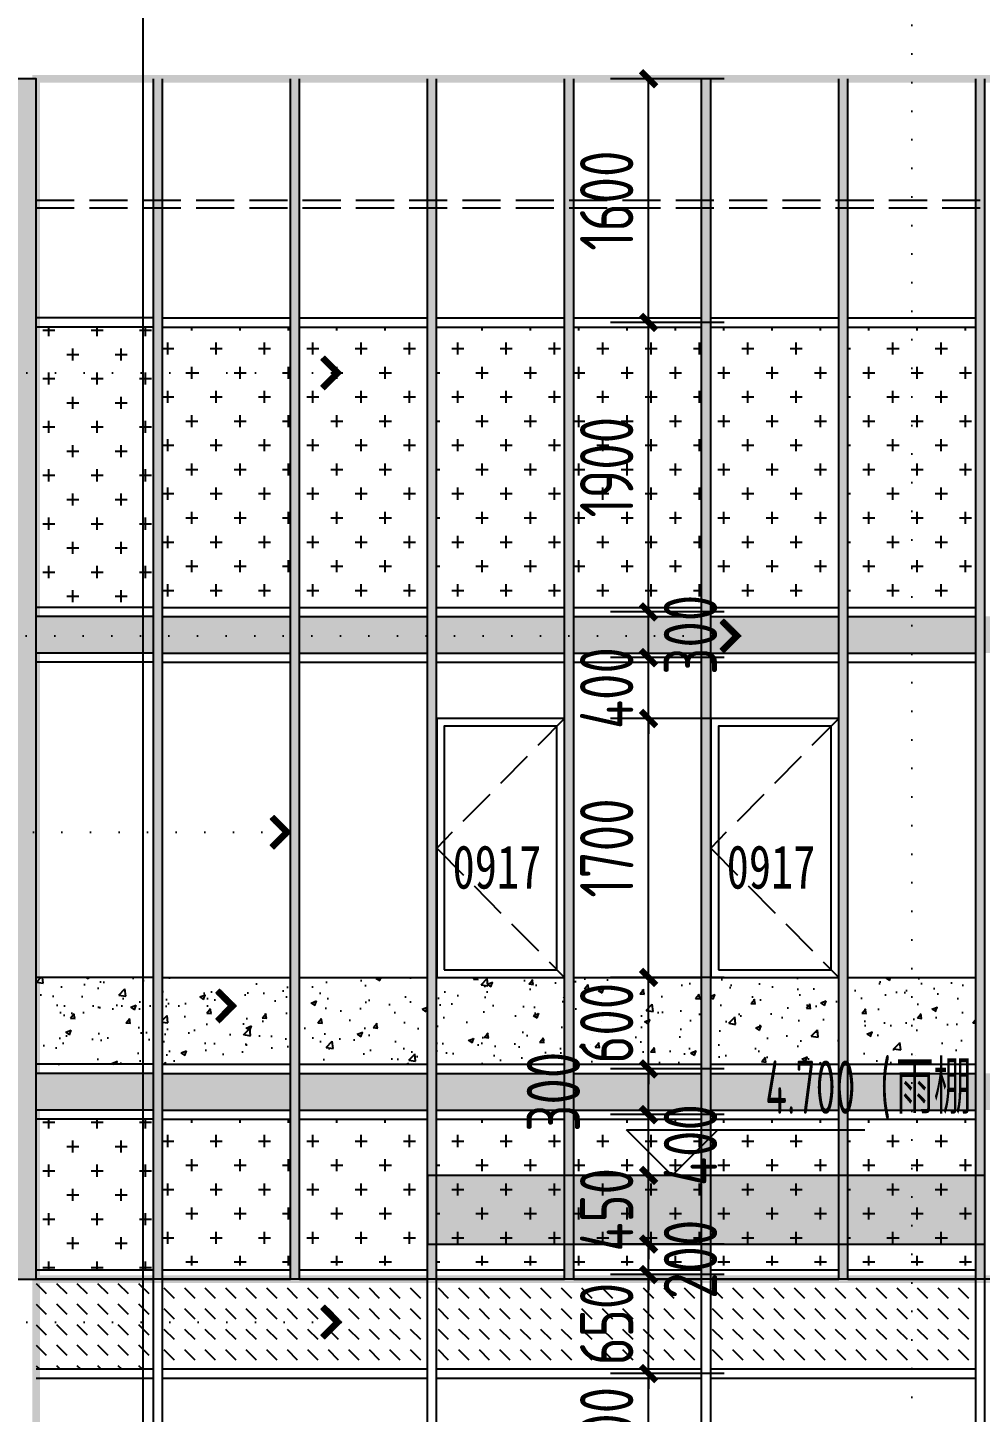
# Model space of a CAD drawing. Extents: x -280168 to 205214, y -148835 to -64913.
# Drawn here: x 313 to 6568, y -108636 to -99547 of the extents above; entities that cross this region are included whole.
import ezdxf

# ---------------------------------------------------------------- set-up
doc = ezdxf.new("R2010")
doc.units = 0
doc.header["$LTSCALE"] = 1000
doc.header["$MEASUREMENT"] = 0
doc.linetypes.add('DASH', pattern=[0.35, 0.25, -0.1])
doc.linetypes.add('DOT2', pattern=[0.125, 0, -0.125])
for name, color, linetype in [('01-标注_尺寸', 124, 'Continuous'), ('01-标注_标高', 200, 'Continuous'), ('01-标注_符号', 200, 'Continuous'), ('02-TEXT_标注', 130, 'Continuous'), ('05-填充_156', 156, 'Continuous'), ('05-填充_18', 18, 'Continuous'), ('05-填充_天正', 14, 'Continuous'), ('A-C_玻璃幕墙', 140, 'Continuous'), ('A-C_窗', 140, 'Continuous'), ('A-E_栏杆', 232, 'Continuous'), ('D-铝板', 181, 'Continuous'), ('E-立面轮廓', 241, 'Continuous')]:
    doc.layers.add(name, color=color, linetype=linetype)
doc.layers.add('04-不打印_辅助线', color=165, linetype='Continuous', plot=False)
doc.styles.add('_TCH_DIM', font='ros1.shx', dxfattribs={"width": 0.75, "bigfont": 'jd.shx'})
doc.styles.add('_TCH_DIM_T3', font='ros1.shx', dxfattribs={"width": 0.85, "bigfont": 'jd.shx'})
doc.styles.add('logo-3', font='STXIHEI_0.TTF', dxfattribs={"width": 0.75})
doc.styles.get("Standard").update_dxf_attribs({"font": 'STXIHEI_0.TTF', "width": 0.75})
doc.dimstyles.new('_TCH_ARCH&&100', dxfattribs={"dimtxt": 350, "dimasz": 100, "dimexe": 250, "dimexo": 300, "dimgap": 100, "dimtad": 1, "dimdec": 0, "dimzin": 0, "dimdsep": 46, "dimtxsty": '_TCH_DIM_T3', "dimblk": 'ARCHTICK', "dimcen": 0.09, "dimclrt": 7, "dimazin": 2, "dimtfac": 1, "dimtdec": 0, "dimtix": 1, "dimtmove": 2, "dimatfit": 3, "dimfxl": 0, "dimtolj": 1, "dimtzin": 0, "dimarcsym": 0})
doc.dimstyles.new('副本 ISO-1', dxfattribs={"dimtxt": 2.5, "dimasz": 1.5, "dimexe": 1.25, "dimexo": 0.625, "dimtad": 1, "dimdec": 0, "dimtxsty": 'logo-3', "dimblk": 'ARCHTICK', "dimcen": 2.5, "dimdle": 1, "dimadec": 0, "dimazin": 0, "dimtfac": 1, "dimtdec": 0, "dimtix": 1, "dimtmove": 0, "dimatfit": 3, "dimldrblk": 'AR', "dimfxl": 0, "dimarcsym": 0})

# ---------------------------------------------------------------- blocks, each defined once
blk = doc.blocks.new('*U270')
at = {"layer": 'A-C_玻璃幕墙'}
for p, q in [((-30, -2025), (-30, 1995)), ((30, -2025), (30, 1995))]:
    blk.add_line(p, q, dxfattribs=at)
blk = doc.blocks.new('*U271')
at = {"layer": 'A-C_玻璃幕墙', "color": 0, "linetype": 'ByBlock', "lineweight": -2, "transparency": 16777216}
for p in [(-21600, 0), (-19800, 0), (-18000, 0), (-16200, 0)]:
    blk.add_blockref('*U270', p, dxfattribs=at)
blk = doc.blocks.new('*U276')
at = {"layer": 'A-C_玻璃幕墙'}
for p, q in [((-870, 30), (870, 30)), ((-870, -30), (870, -30))]:
    blk.add_line(p, q, dxfattribs=at)
blk = doc.blocks.new('*U277')
at = {"layer": 'A-C_玻璃幕墙', "color": 0, "linetype": 'ByBlock', "lineweight": -2, "transparency": 16777216}
for p in [(-19800, 0), (-18000, 0), (-16200, 0)]:
    blk.add_blockref('*U276', p, dxfattribs=at)
blk = doc.blocks.new('*U284')
at = {"layer": '05-填充_18', "const_width": 240}
blk.add_lwpolyline([(-420, 0), (420, 0)], dxfattribs=at)
blk = doc.blocks.new('*U285')
at = {"layer": '05-填充_18', "color": 0, "linetype": 'ByBlock', "lineweight": -2, "transparency": 16777216}
for p in [(0, 0), (900, 0), (1800, 0), (2700, 0), (3600, 0), (4500, 0), (5400, 0)]:
    blk.add_blockref('*U284', p, dxfattribs=at)
blk = doc.blocks.new('*U296')
at = {"layer": '05-填充_18', "const_width": 240}
blk.add_lwpolyline([(-420, 0), (420, 0)], dxfattribs=at)
blk = doc.blocks.new('*U297')
at = {"layer": '05-填充_18', "color": 0, "linetype": 'ByBlock', "lineweight": -2, "transparency": 16777216}
for p in [(0, 0), (900, 0), (1800, 0), (2700, 0), (3600, 0), (4500, 0), (5400, 0)]:
    blk.add_blockref('*U296', p, dxfattribs=at)
blk = doc.blocks.new('*U280')
at = {"layer": 'A-C_玻璃幕墙'}
for p, q in [((-420, 30), (420, 30)), ((-420, -30), (420, -30))]:
    blk.add_line(p, q, dxfattribs=at)
blk = doc.blocks.new('*U281')
at = {"layer": 'A-C_玻璃幕墙', "color": 0, "linetype": 'ByBlock', "lineweight": -2, "transparency": 16777216}
for p in [(0, 0), (900, 0), (1800, 0), (2700, 0), (3600, 0), (4500, 0)]:
    blk.add_blockref('*U280', p, dxfattribs=at)
blk = doc.blocks.new('*U286')
at = {"layer": 'A-C_玻璃幕墙'}
for p, q in [((-420, 30), (420, 30)), ((-420, -30), (420, -30))]:
    blk.add_line(p, q, dxfattribs=at)
blk = doc.blocks.new('*U287')
at = {"layer": 'A-C_玻璃幕墙', "color": 0, "linetype": 'ByBlock', "lineweight": -2, "transparency": 16777216}
for p in [(0, 0), (900, 0), (1800, 0), (2700, 0), (3600, 0), (4500, 0)]:
    blk.add_blockref('*U286', p, dxfattribs=at)
blk = doc.blocks.new('*U288')
at = {"layer": 'A-C_玻璃幕墙'}
blk.add_line((-420, 0), (420, 0), dxfattribs=at)
blk = doc.blocks.new('*U289')
at = {"layer": 'A-C_玻璃幕墙', "color": 0, "linetype": 'ByBlock', "lineweight": -2, "transparency": 16777216}
for p in [(0, 0), (900, 0), (1800, 0), (2700, 0), (3600, 0), (4500, 0)]:
    blk.add_blockref('*U288', p, dxfattribs=at)
blk = doc.blocks.new('*U290')
at = {"layer": 'A-C_玻璃幕墙'}
for p, q in [((-420, 30), (420, 30)), ((-420, -30), (420, -30))]:
    blk.add_line(p, q, dxfattribs=at)
blk = doc.blocks.new('*U291')
at = {"layer": 'A-C_玻璃幕墙', "color": 0, "linetype": 'ByBlock', "lineweight": -2, "transparency": 16777216}
for p in [(0, 0), (900, 0), (1800, 0), (2700, 0), (3600, 0), (4500, 0)]:
    blk.add_blockref('*U290', p, dxfattribs=at)
blk = doc.blocks.new('*U292')
at = {"layer": 'A-C_玻璃幕墙'}
for p, q in [((-420, 30), (420, 30)), ((-420, -30), (420, -30))]:
    blk.add_line(p, q, dxfattribs=at)
blk = doc.blocks.new('*U293')
at = {"layer": 'A-C_玻璃幕墙', "color": 0, "linetype": 'ByBlock', "lineweight": -2, "transparency": 16777216}
for p in [(0, 0), (900, 0), (1800, 0), (2700, 0), (3600, 0), (4500, 0)]:
    blk.add_blockref('*U292', p, dxfattribs=at)
blk = doc.blocks.new('*U294')
at = {"layer": 'A-C_玻璃幕墙'}
for p, q in [((-420, 30), (420, 30)), ((-420, -30), (420, -30))]:
    blk.add_line(p, q, dxfattribs=at)
blk = doc.blocks.new('*U295')
at = {"layer": 'A-C_玻璃幕墙', "color": 0, "linetype": 'ByBlock', "lineweight": -2, "transparency": 16777216}
for p in [(0, 0), (900, 0), (1800, 0), (2700, 0), (3600, 0), (4500, 0)]:
    blk.add_blockref('*U294', p, dxfattribs=at)
blk = doc.blocks.new('*U298')
at = {"layer": '05-填充_156'}
h = blk.add_hatch(dxfattribs=at)
h.set_pattern_fill('CROSS', color=136, scale=100)
h.set_pattern_definition([(0, (-156128.72, 157462.89), (158.75, 158.75), [79.375, -238.125]), (90, (-156089.03, 157423.2), (-158.75, 158.75), [79.375, -238.125])])
h.paths.add_polyline_path([(-420, 480), (420, 480), (420, -480), (-420, -480)])
blk = doc.blocks.new('*U299')
at = {"color": 0, "linetype": 'ByBlock', "lineweight": -2, "transparency": 16777216}
for p in [(0, 0), (900, 0), (1800, 0), (2700, 0), (3600, 0), (4500, 0)]:
    blk.add_blockref('*U298', p, dxfattribs=at)
blk = doc.blocks.new('*U278')
at = {"layer": '05-填充_18', "const_width": 60}
blk.add_lwpolyline([(0, -2025), (0, 5855)], dxfattribs=at)
at = {"layer": 'D-铝板'}
for p, q in [((-30, -2025), (-30, 5855)), ((30, -2025), (30, 5855))]:
    blk.add_line(p, q, dxfattribs=at)
blk = doc.blocks.new('*U279')
at = {"layer": 'D-铝板', "color": 0, "linetype": 'ByBlock', "lineweight": -2, "transparency": 16777216}
for p in [(0, 0), (900, 0), (1800, 0), (2700, 0), (3600, 0), (4500, 0), (5400, 0)]:
    blk.add_blockref('*U278', p, dxfattribs=at)
blk = doc.blocks.new('*U282')
at = {"layer": '05-填充_天正'}
h = blk.add_hatch(dxfattribs=at)
h.set_pattern_fill('AR-CONC', color=256, scale=200)
h.set_pattern_definition([(50, (-156128.72, 161537.9), (364.36934, -31.87817), [38.1, -419.1]), (355, (-156128.72, 161537.9), (-70.48565, 382.1133), [30.48, -335.28]), (100.451, (-156098.36, 161535.23), (293.885, 350.2334), [32.38, -356.18]), (46.1842, (-156128.7, 161639.5), (542.1581, -84.0847), [57.15, -628.65]), (96.6356, (-156083.54, 161632.5), (474.8085, 494.8511), [48.57, -534.27]), (351.184, (-156128.7, 161639.5), (474.8092, 494.8502), [45.72, -502.92]), (21, (-156077.92, 161614.1), (303.22976, -204.53104), [38.1, -419.1]), (326, (-156077.92, 161614.1), (123.60406, 368.37593), [30.48, -335.28]), (71.4514, (-156052.65, 161597.04), (426.833, 163.8457), [32.38, -356.18]), (37.5, (-156128.72, 161537.89), (6.17721, 169.11008), [0, -331.216, 0, -340.36, 0, -336.55]), (7.5, (-156128.72, 161537.89), (133.63933, 200.36115), [0, -194.056, 0, -323.596, 0, -128.27]), (327.5, (-156242, 161537.89), (271.18119, -11.45749), [0, -127, 0, -396.24, 0, -525.78]), (317.5, (-156292.8, 161537.89), (296.25836, 50.85298), [0, -165.1, 0, -263.144, 0, -373.38])])
h.paths.add_polyline_path([(-420, 285), (420, 285), (420, -285), (-420, -285)])
blk = doc.blocks.new('*U283')
at = {"color": 0, "linetype": 'ByBlock', "lineweight": -2, "transparency": 16777216}
for p in [(0, 0), (900, 0), (1800, 0), (2700, 0), (3600, 0), (4500, 0)]:
    blk.add_blockref('*U282', p, dxfattribs=at)
blk = doc.blocks.new('*U300')
at = {"layer": 'A-C_玻璃幕墙'}
for p, q in [((-420, 30), (420, 30)), ((-420, -30), (420, -30))]:
    blk.add_line(p, q, dxfattribs=at)
blk = doc.blocks.new('*U301')
at = {"layer": 'A-C_玻璃幕墙', "color": 0, "linetype": 'ByBlock', "lineweight": -2, "transparency": 16777216}
for p in [(0, 0), (900, 0), (1800, 0), (2700, 0), (3600, 0), (4500, 0)]:
    blk.add_blockref('*U300', p, dxfattribs=at)
blk = doc.blocks.new('*U302')
at = {"layer": '05-填充_156'}
h = blk.add_hatch(dxfattribs=at)
h.set_pattern_fill('CROSS', color=136, scale=100)
h.set_pattern_definition([(0, (-156128.72, 157902.89), (158.75, 158.75), [79.375, -238.125]), (90, (-156089.03, 157863.2), (-158.75, 158.75), [79.375, -238.125])])
h.paths.add_polyline_path([(-420, 920), (420, 920), (420, -920), (-420, -920)])
blk = doc.blocks.new('*U303')
at = {"color": 0, "linetype": 'ByBlock', "lineweight": -2, "transparency": 16777216}
for p in [(0, 0), (900, 0), (1800, 0), (2700, 0), (3600, 0), (4500, 0)]:
    blk.add_blockref('*U302', p, dxfattribs=at)
blk = doc.blocks.new('A$C63224D34')
for points in [[(-9.9, -2075), (830.1, -2075), (830.1, -375), (-9.9, -375)], [(40.1, -2025), (780.1, -2025), (780.1, -425), (40.1, -425)]]:
    blk.add_lwpolyline(points, close=True)
at = {"linetype": 'DASH'}
blk.add_lwpolyline([(830.1, -375), (-9.9, -1225), (830.1, -2075)], dxfattribs=at)
at = {"layer": '04-不打印_辅助线', "width": 0.75}
blk.add_text('0917', height=285.43, dxfattribs=at).set_placement((94.5, -1491.5))
blk = doc.blocks.new('greatresa')
at = {"layer": '05-填充_18', "const_width": 300}
blk.add_lwpolyline([(-150, -7880), (-150, 0)], dxfattribs=at)
at = {"layer": 'D-铝板'}
blk.add_lwpolyline([(-300, -7880), (0, -7880), (0, 0), (-300, 0)], close=True, dxfattribs=at)
blk = doc.blocks.new('A$C58EF75E21')
at = {"layer": '05-填充_18'}
h = blk.add_hatch(color=256, dxfattribs=at)
h.dxf.hatch_style = 1
h.paths.add_polyline_path([(0, -100), (3660, -100), (3660, 350), (0, 350)])
blk.add_lwpolyline([(0, -100), (3660, -100), (3660, 350), (0, 350)], close=True)
blk = doc.blocks.new('_ArchTick')
at = {"color": 0, "linetype": 'ByBlock', "const_width": 0.4}
blk.add_lwpolyline([(-0.5, -0.5), (0.5, 0.5)], dxfattribs=at)
blk = doc.blocks.new('*X10')
at = {"color": 0}
for p, q in [((-1012.3116, 1692.7221), (-1012.3116, 1692.7226)), ((-1012.3115, 1692.7227), (-1012.2838, 1692.7227)), ((-1012.3111, 1692.7217), (-1012.2828, 1692.7217)), ((-1012.3106, 1692.7211), (-1012.3106, 1692.7236)), ((-1012.3105, 1692.7237), (-1012.2848, 1692.7237)), ((-1012.3101, 1692.7207), (-1012.2818, 1692.7207)), ((-1012.3096, 1692.7201), (-1012.3096, 1692.7246)), ((-1012.3095, 1692.7247), (-1012.2858, 1692.7247)), ((-1012.3091, 1692.7197), (-1012.2808, 1692.7197)), ((-1012.3086, 1692.7191), (-1012.3086, 1692.7256)), ((-1012.3085, 1692.7257), (-1012.2868, 1692.7257)), ((-1012.3081, 1692.7187), (-1012.2798, 1692.7187)), ((-1012.3076, 1692.7181), (-1012.3076, 1692.7266)), ((-1012.3075, 1692.7267), (-1012.2878, 1692.7267)), ((-1012.3071, 1692.7177), (-1012.2788, 1692.7177)), ((-1012.3066, 1692.7171), (-1012.3066, 1692.7276)), ((-1012.3065, 1692.7277), (-1012.2888, 1692.7277)), ((-1012.3061, 1692.7167), (-1012.2778, 1692.7167)), ((-1012.3056, 1692.7161), (-1012.3056, 1692.7286)), ((-1012.3055, 1692.7287), (-1012.2898, 1692.7287)), ((-1012.3051, 1692.7157), (-1012.2768, 1692.7157)), ((-1012.3046, 1692.7151), (-1012.3046, 1692.7296)), ((-1012.3045, 1692.7297), (-1012.2908, 1692.7297)), ((-1012.3041, 1692.7147), (-1012.2758, 1692.7147)), ((-1012.3036, 1692.7141), (-1012.3036, 1692.7306)), ((-1012.3035, 1692.7307), (-1012.2918, 1692.7307)), ((-1012.3031, 1692.7137), (-1012.2748, 1692.7137)), ((-1012.3026, 1692.7131), (-1012.3026, 1692.7316)), ((-1012.3025, 1692.7317), (-1012.2928, 1692.7317)), ((-1012.3021, 1692.7127), (-1012.2738, 1692.7127)), ((-1012.3016, 1692.7121), (-1012.3016, 1692.7326)), ((-1012.3015, 1692.7327), (-1012.2938, 1692.7327)), ((-1012.3011, 1692.7117), (-1012.2728, 1692.7117)), ((-1012.3006, 1692.7111), (-1012.3006, 1692.7336)), ((-1012.3005, 1692.7337), (-1012.2948, 1692.7337)), ((-1012.3001, 1692.7107), (-1012.2718, 1692.7107)), ((-1012.2996, 1692.7101), (-1012.2996, 1692.7346)), ((-1012.2995, 1692.7347), (-1012.2958, 1692.7347)), ((-1012.2991, 1692.7097), (-1012.2708, 1692.7097)), ((-1012.2986, 1692.7091), (-1012.2986, 1692.7356)), ((-1012.2985, 1692.7357), (-1012.2968, 1692.7357)), ((-1012.2981, 1692.7087), (-1012.2698, 1692.7087)), ((-1012.2976, 1692.7081), (-1012.2976, 1692.7364)), ((-1012.2971, 1692.7077), (-1012.2688, 1692.7077)), ((-1012.2966, 1692.7071), (-1012.2966, 1692.7354)), ((-1012.2961, 1692.7067), (-1012.2678, 1692.7067)), ((-1012.2956, 1692.7061), (-1012.2956, 1692.7344)), ((-1012.2951, 1692.7057), (-1012.2668, 1692.7057)), ((-1012.2946, 1692.7051), (-1012.2946, 1692.7334)), ((-1012.2941, 1692.7047), (-1012.2658, 1692.7047)), ((-1012.2936, 1692.7041), (-1012.2936, 1692.7324)), ((-1012.2931, 1692.7037), (-1012.2648, 1692.7037)), ((-1012.2926, 1692.7031), (-1012.2926, 1692.7314)), ((-1012.2921, 1692.7027), (-1012.2638, 1692.7027)), ((-1012.2916, 1692.7021), (-1012.2916, 1692.7304)), ((-1012.2911, 1692.7017), (-1012.2628, 1692.7017)), ((-1012.2906, 1692.7011), (-1012.2906, 1692.7294)), ((-1012.2901, 1692.7007), (-1012.2618, 1692.7007)), ((-1012.2896, 1692.7001), (-1012.2896, 1692.7284)), ((-1012.2891, 1692.6997), (-1012.2608, 1692.6997)), ((-1012.2886, 1692.6991), (-1012.2886, 1692.7274)), ((-1012.2881, 1692.6987), (-1012.2598, 1692.6987)), ((-1012.2876, 1692.6981), (-1012.2876, 1692.7264)), ((-1012.2871, 1692.6977), (-1012.2588, 1692.6977)), ((-1012.2866, 1692.6971), (-1012.2866, 1692.7254)), ((-1012.2861, 1692.6967), (-1012.2578, 1692.6967)), ((-1012.2856, 1692.6961), (-1012.2856, 1692.7244)), ((-1012.2851, 1692.6957), (-1012.2568, 1692.6957)), ((-1012.2846, 1692.6951), (-1012.2846, 1692.7234)), ((-1012.2841, 1692.6947), (-1012.2558, 1692.6947)), ((-1012.2836, 1692.6941), (-1012.2836, 1692.7224)), ((-1012.2831, 1692.6937), (-1012.2548, 1692.6937)), ((-1012.2826, 1692.6931), (-1012.2826, 1692.7214)), ((-1012.2821, 1692.6927), (-1012.2538, 1692.6927)), ((-1012.2816, 1692.6921), (-1012.2816, 1692.7204)), ((-1012.2811, 1692.6917), (-1012.2528, 1692.6917)), ((-1012.2806, 1692.6911), (-1012.2806, 1692.7194)), ((-1012.2801, 1692.6907), (-1012.2518, 1692.6907)), ((-1012.2796, 1692.6901), (-1012.2796, 1692.7184)), ((-1012.2791, 1692.6897), (-1012.2508, 1692.6897)), ((-1012.2786, 1692.6891), (-1012.2786, 1692.7174)), ((-1012.2781, 1692.6887), (-1012.2498, 1692.6887)), ((-1012.2776, 1692.6881), (-1012.2776, 1692.7164)), ((-1012.2771, 1692.6877), (-1012.2488, 1692.6877)), ((-1012.2766, 1692.6871), (-1012.2766, 1692.7154)), ((-1012.2756, 1692.6861), (-1012.2756, 1692.7144)), ((-1012.2746, 1692.6851), (-1012.2746, 1692.7134)), ((-1012.2736, 1692.6841), (-1012.2736, 1692.7124)), ((-1012.2726, 1692.6831), (-1012.2726, 1692.7114)), ((-1012.2716, 1692.6821), (-1012.2716, 1692.7104)), ((-1012.2706, 1692.6811), (-1012.2706, 1692.7094)), ((-1012.2696, 1692.6801), (-1012.2696, 1692.7084)), ((-1012.2686, 1692.6791), (-1012.2686, 1692.7074)), ((-1012.2676, 1692.6781), (-1012.2676, 1692.7064)), ((-1012.2666, 1692.6771), (-1012.2666, 1692.7054)), ((-1012.2656, 1692.6761), (-1012.2656, 1692.7044)), ((-1012.2646, 1692.6751), (-1012.2646, 1692.7034)), ((-1012.2636, 1692.6741), (-1012.2636, 1692.7024)), ((-1012.2626, 1692.6731), (-1012.2626, 1692.7014)), ((-1012.2616, 1692.6721), (-1012.2616, 1692.7004)), ((-1012.2606, 1692.6711), (-1012.2606, 1692.6994)), ((-1012.2596, 1692.6701), (-1012.2596, 1692.6984)), ((-1012.2586, 1692.6424), (-1012.2586, 1692.6974)), ((-1012.2576, 1692.6434), (-1012.2576, 1692.6964)), ((-1012.2566, 1692.6444), (-1012.2566, 1692.6954)), ((-1012.2556, 1692.6454), (-1012.2556, 1692.6944)), ((-1012.2546, 1692.6464), (-1012.2546, 1692.6934)), ((-1012.2536, 1692.6474), (-1012.2536, 1692.6924)), ((-1012.2526, 1692.6484), (-1012.2526, 1692.6914)), ((-1012.2516, 1692.6494), (-1012.2516, 1692.6904)), ((-1012.2506, 1692.6504), (-1012.2506, 1692.6894)), ((-1012.2496, 1692.6514), (-1012.2496, 1692.6884)), ((-1012.2486, 1692.6524), (-1012.2486, 1692.6874)), ((-1012.2976, 1692.6317), (-1012.2693, 1692.6317)), ((-1012.2976, 1692.6034), (-1012.2976, 1692.6317)), ((-1012.2966, 1692.6327), (-1012.2683, 1692.6327)), ((-1012.2966, 1692.6044), (-1012.2966, 1692.6327)), ((-1012.2956, 1692.6337), (-1012.2673, 1692.6337)), ((-1012.2956, 1692.6054), (-1012.2956, 1692.6337)), ((-1012.2946, 1692.6347), (-1012.2663, 1692.6347)), ((-1012.2946, 1692.6064), (-1012.2946, 1692.6347)), ((-1012.2936, 1692.6357), (-1012.2653, 1692.6357)), ((-1012.2936, 1692.6074), (-1012.2936, 1692.6357)), ((-1012.2926, 1692.6367), (-1012.2643, 1692.6367)), ((-1012.2926, 1692.6084), (-1012.2926, 1692.6367)), ((-1012.2916, 1692.6377), (-1012.2633, 1692.6377)), ((-1012.2916, 1692.6094), (-1012.2916, 1692.6377)), ((-1012.2906, 1692.6387), (-1012.2623, 1692.6387)), ((-1012.2906, 1692.6104), (-1012.2906, 1692.6387)), ((-1012.2896, 1692.6397), (-1012.2613, 1692.6397)), ((-1012.2896, 1692.6114), (-1012.2896, 1692.6397)), ((-1012.2886, 1692.6407), (-1012.2603, 1692.6407)), ((-1012.2886, 1692.6124), (-1012.2886, 1692.6407)), ((-1012.2876, 1692.6417), (-1012.2593, 1692.6417)), ((-1012.2876, 1692.6134), (-1012.2876, 1692.6417)), ((-1012.2866, 1692.6427), (-1012.2583, 1692.6427)), ((-1012.2866, 1692.6144), (-1012.2866, 1692.6427)), ((-1012.2856, 1692.6437), (-1012.2573, 1692.6437)), ((-1012.2856, 1692.6154), (-1012.2856, 1692.6437)), ((-1012.2846, 1692.6447), (-1012.2563, 1692.6447)), ((-1012.2846, 1692.6164), (-1012.2846, 1692.6447)), ((-1012.2836, 1692.6457), (-1012.2553, 1692.6457)), ((-1012.2836, 1692.6174), (-1012.2836, 1692.6457)), ((-1012.2826, 1692.6467), (-1012.2543, 1692.6467)), ((-1012.2826, 1692.6184), (-1012.2826, 1692.6467)), ((-1012.2816, 1692.6477), (-1012.2533, 1692.6477)), ((-1012.2816, 1692.6194), (-1012.2816, 1692.6477)), ((-1012.2806, 1692.6487), (-1012.2523, 1692.6487)), ((-1012.2806, 1692.6204), (-1012.2806, 1692.6487)), ((-1012.2796, 1692.6497), (-1012.2513, 1692.6497)), ((-1012.2796, 1692.6214), (-1012.2796, 1692.6497)), ((-1012.2786, 1692.6507), (-1012.2503, 1692.6507)), ((-1012.2786, 1692.6224), (-1012.2786, 1692.6507)), ((-1012.2776, 1692.6517), (-1012.2493, 1692.6517)), ((-1012.2776, 1692.6234), (-1012.2776, 1692.6517)), ((-1012.2766, 1692.6527), (-1012.2483, 1692.6527)), ((-1012.2766, 1692.6244), (-1012.2766, 1692.6527)), ((-1012.2761, 1692.6867), (-1012.2478, 1692.6867)), ((-1012.2756, 1692.6537), (-1012.2473, 1692.6537)), ((-1012.2756, 1692.6254), (-1012.2756, 1692.6537)), ((-1012.2751, 1692.6857), (-1012.2468, 1692.6857)), ((-1012.2746, 1692.6547), (-1012.2463, 1692.6547)), ((-1012.2746, 1692.6264), (-1012.2746, 1692.6547)), ((-1012.2741, 1692.6847), (-1012.2458, 1692.6847)), ((-1012.2736, 1692.6557), (-1012.2453, 1692.6557)), ((-1012.2736, 1692.6274), (-1012.2736, 1692.6557)), ((-1012.2731, 1692.6837), (-1012.2448, 1692.6837)), ((-1012.2726, 1692.6567), (-1012.2443, 1692.6567)), ((-1012.2726, 1692.6284), (-1012.2726, 1692.6567)), ((-1012.2721, 1692.6827), (-1012.2438, 1692.6827)), ((-1012.2716, 1692.6577), (-1012.2433, 1692.6577)), ((-1012.2716, 1692.6294), (-1012.2716, 1692.6577)), ((-1012.2711, 1692.6817), (-1012.2428, 1692.6817)), ((-1012.2706, 1692.6587), (-1012.2423, 1692.6587)), ((-1012.2706, 1692.6304), (-1012.2706, 1692.6587)), ((-1012.2701, 1692.6807), (-1012.2418, 1692.6807)), ((-1012.2696, 1692.6597), (-1012.2413, 1692.6597)), ((-1012.2696, 1692.6314), (-1012.2696, 1692.6597)), ((-1012.2691, 1692.6797), (-1012.2408, 1692.6797)), ((-1012.2686, 1692.6607), (-1012.2403, 1692.6607)), ((-1012.2686, 1692.6324), (-1012.2686, 1692.6607)), ((-1012.2681, 1692.6787), (-1012.2398, 1692.6787)), ((-1012.2676, 1692.6617), (-1012.2393, 1692.6617)), ((-1012.2676, 1692.6334), (-1012.2676, 1692.6617)), ((-1012.2671, 1692.6777), (-1012.2388, 1692.6777)), ((-1012.2666, 1692.6627), (-1012.2383, 1692.6627)), ((-1012.2666, 1692.6344), (-1012.2666, 1692.6627)), ((-1012.2661, 1692.6767), (-1012.2378, 1692.6767)), ((-1012.2656, 1692.6637), (-1012.2373, 1692.6637)), ((-1012.2656, 1692.6354), (-1012.2656, 1692.6637)), ((-1012.2651, 1692.6757), (-1012.2368, 1692.6757)), ((-1012.2646, 1692.6647), (-1012.2363, 1692.6647)), ((-1012.2646, 1692.6364), (-1012.2646, 1692.6647)), ((-1012.2641, 1692.6747), (-1012.2358, 1692.6747)), ((-1012.2636, 1692.6657), (-1012.2353, 1692.6657)), ((-1012.2636, 1692.6374), (-1012.2636, 1692.6657)), ((-1012.2631, 1692.6737), (-1012.2348, 1692.6737)), ((-1012.2626, 1692.6667), (-1012.2343, 1692.6667)), ((-1012.2626, 1692.6384), (-1012.2626, 1692.6667)), ((-1012.2621, 1692.6727), (-1012.2338, 1692.6727)), ((-1012.2616, 1692.6677), (-1012.2333, 1692.6677)), ((-1012.2616, 1692.6394), (-1012.2616, 1692.6677)), ((-1012.2611, 1692.6717), (-1012.2328, 1692.6717)), ((-1012.2606, 1692.6687), (-1012.2323, 1692.6687)), ((-1012.2606, 1692.6404), (-1012.2606, 1692.6687)), ((-1012.2601, 1692.6707), (-1012.2318, 1692.6707)), ((-1012.2596, 1692.6697), (-1012.2313, 1692.6697)), ((-1012.2596, 1692.6414), (-1012.2596, 1692.6697)), ((-1012.2476, 1692.6534), (-1012.2476, 1692.6864)), ((-1012.2466, 1692.6544), (-1012.2466, 1692.6854)), ((-1012.2456, 1692.6554), (-1012.2456, 1692.6844)), ((-1012.2446, 1692.6564), (-1012.2446, 1692.6834)), ((-1012.2436, 1692.6574), (-1012.2436, 1692.6824)), ((-1012.2426, 1692.6584), (-1012.2426, 1692.6814)), ((-1012.2416, 1692.6594), (-1012.2416, 1692.6804)), ((-1012.2406, 1692.6604), (-1012.2406, 1692.6794)), ((-1012.2396, 1692.6614), (-1012.2396, 1692.6784)), ((-1012.2386, 1692.6624), (-1012.2386, 1692.6774)), ((-1012.2376, 1692.6634), (-1012.2376, 1692.6764)), ((-1012.2366, 1692.6644), (-1012.2366, 1692.6754)), ((-1012.2356, 1692.6654), (-1012.2356, 1692.6744)), ((-1012.2346, 1692.6664), (-1012.2346, 1692.6734)), ((-1012.2336, 1692.6674), (-1012.2336, 1692.6724)), ((-1012.2326, 1692.6684), (-1012.2326, 1692.6714)), ((-1012.2316, 1692.6694), (-1012.2316, 1692.6704)), ((-1012.3116, 1692.6177), (-1012.2833, 1692.6177)), ((-1012.3116, 1692.6172), (-1012.3116, 1692.6177)), ((-1012.3111, 1692.6167), (-1012.2843, 1692.6167)), ((-1012.3106, 1692.6187), (-1012.2823, 1692.6187)), ((-1012.3106, 1692.6162), (-1012.3106, 1692.6187)), ((-1012.3101, 1692.6157), (-1012.2853, 1692.6157)), ((-1012.3096, 1692.6197), (-1012.2813, 1692.6197)), ((-1012.3096, 1692.6152), (-1012.3096, 1692.6197)), ((-1012.3091, 1692.6147), (-1012.2863, 1692.6147)), ((-1012.3086, 1692.6207), (-1012.2803, 1692.6207)), ((-1012.3086, 1692.6142), (-1012.3086, 1692.6207)), ((-1012.3081, 1692.6137), (-1012.2873, 1692.6137)), ((-1012.3076, 1692.6217), (-1012.2793, 1692.6217)), ((-1012.3076, 1692.6132), (-1012.3076, 1692.6217)), ((-1012.3071, 1692.6127), (-1012.2883, 1692.6127)), ((-1012.3066, 1692.6227), (-1012.2783, 1692.6227)), ((-1012.3066, 1692.6122), (-1012.3066, 1692.6227)), ((-1012.3061, 1692.6117), (-1012.2893, 1692.6117)), ((-1012.3056, 1692.6237), (-1012.2773, 1692.6237)), ((-1012.3056, 1692.6112), (-1012.3056, 1692.6237)), ((-1012.3051, 1692.6107), (-1012.2903, 1692.6107)), ((-1012.3046, 1692.6247), (-1012.2763, 1692.6247)), ((-1012.3046, 1692.6102), (-1012.3046, 1692.6247)), ((-1012.3041, 1692.6097), (-1012.2913, 1692.6097)), ((-1012.3036, 1692.6257), (-1012.2753, 1692.6257)), ((-1012.3036, 1692.6092), (-1012.3036, 1692.6257)), ((-1012.3031, 1692.6087), (-1012.2923, 1692.6087)), ((-1012.3026, 1692.6267), (-1012.2743, 1692.6267)), ((-1012.3026, 1692.6082), (-1012.3026, 1692.6267)), ((-1012.3021, 1692.6077), (-1012.2933, 1692.6077)), ((-1012.3016, 1692.6277), (-1012.2733, 1692.6277)), ((-1012.3016, 1692.6072), (-1012.3016, 1692.6277)), ((-1012.3011, 1692.6067), (-1012.2943, 1692.6067)), ((-1012.3006, 1692.6287), (-1012.2723, 1692.6287)), ((-1012.3006, 1692.6062), (-1012.3006, 1692.6287)), ((-1012.3001, 1692.6057), (-1012.2953, 1692.6057)), ((-1012.2996, 1692.6297), (-1012.2713, 1692.6297)), ((-1012.2996, 1692.6052), (-1012.2996, 1692.6297)), ((-1012.2991, 1692.6047), (-1012.2963, 1692.6047)), ((-1012.2986, 1692.6307), (-1012.2703, 1692.6307)), ((-1012.2986, 1692.6042), (-1012.2986, 1692.6307)), ((-1012.2981, 1692.6037), (-1012.2973, 1692.6037))]:
    blk.add_line(p, q, dxfattribs=at)
blk = doc.blocks.new('A-ARROW')
blk.add_lwpolyline([(0.0808, 0.0525), (0.0666, 0.0666), (0, 0), (0.0666, -0.0666), (0.0808, -0.0525), (0.0283, 0)], close=True)
at = {"rotation": 180}
blk.add_blockref('*X10', (-1012.2311, 1692.6699), dxfattribs=at)
blk = doc.blocks.new('AR')
at = {"xscale": -21.59999999986031, "yscale": 21.59999999999127, "zscale": 21.6, "rotation": 359.9999997162888}
blk.add_blockref('A-ARROW', (0, 0), dxfattribs=at)
blk = doc.blocks.new('*U671')
at = {"layer": '01-标注_符号', "color": 51, "linetype": 'DOT2', "ltscale": 1.5}
blk.add_line((0, 17017), (0, 0), dxfattribs=at)
blk = doc.blocks.new('*D1402')
at = {"layer": '01-标注_尺寸', "color": 0, "lineweight": -2, "transparency": 16777216}
for p, q in [((4389.9, -108382.1), (4389.9, -108282.1)), ((4886.9, -108382.1), (4139.9, -108382.1)), ((4389.9, -109082.1), (4389.9, -108382.1)), ((4886.9, -109082.1), (4139.9, -109082.1)), ((4389.9, -109082.1), (4389.9, -109182.1))]:
    blk.add_line(p, q, dxfattribs=at)
at = {"layer": 'Defpoints', "color": 0, "transparency": 16777216}
for p in [(4389.9, -108382.1), (5186.9, -108382.1), (5186.9, -109082.1)]:
    blk.add_point(p, dxfattribs=at)
at = {"layer": '01-标注_尺寸', "color": 0, "lineweight": -2, "transparency": 16777216, "xscale": 100, "yscale": 100, "zscale": 100}
for p, rotation in [((4389.9, -108382.1), 270), ((4389.9, -109082.1), 90)]:
    blk.add_blockref('_ArchTick', p, dxfattribs=dict(at, rotation=rotation))
at = {"layer": '01-标注_尺寸', "color": 7, "transparency": 16777216, "insert": (4114.9, -108732.1), "char_height": 350, "attachment_point": 5, "rotation": 90, "style": '_TCH_DIM_T3'}
blk.add_mtext('\\A1;700', dxfattribs=at)
blk = doc.blocks.new('*D1403')
at = {"layer": '01-标注_尺寸', "color": 0, "lineweight": -2, "transparency": 16777216}
for p, q in [((4389.9, -107732.1), (4389.9, -107632.1)), ((4886.9, -107732.1), (4139.9, -107732.1)), ((4389.9, -108382.1), (4389.9, -107732.1)), ((4886.9, -108382.1), (4139.9, -108382.1)), ((4389.9, -108382.1), (4389.9, -108482.1))]:
    blk.add_line(p, q, dxfattribs=at)
at = {"layer": 'Defpoints', "color": 0, "transparency": 16777216}
for p in [(4389.9, -107732.1), (5186.9, -107732.1), (5186.9, -108382.1)]:
    blk.add_point(p, dxfattribs=at)
at = {"layer": '01-标注_尺寸', "color": 0, "lineweight": -2, "transparency": 16777216, "xscale": 100, "yscale": 100, "zscale": 100}
for p, rotation in [((4389.9, -107732.1), 270), ((4389.9, -108382.1), 90)]:
    blk.add_blockref('_ArchTick', p, dxfattribs=dict(at, rotation=rotation))
at = {"layer": '01-标注_尺寸', "color": 7, "transparency": 16777216, "insert": (4114.9, -108057.1), "char_height": 350, "attachment_point": 5, "rotation": 90, "style": '_TCH_DIM_T3'}
blk.add_mtext('\\A1;650', dxfattribs=at)
blk = doc.blocks.new('*D1404')
at = {"layer": '01-标注_尺寸', "color": 0, "lineweight": -2, "transparency": 16777216}
for p, q in [((4389.9, -107532.1), (4389.9, -107432.1)), ((4886.9, -107532.1), (4139.9, -107532.1)), ((4389.9, -107732.1), (4389.9, -107532.1)), ((4886.9, -107732.1), (4139.9, -107732.1)), ((4389.9, -107732.1), (4389.9, -107832.1))]:
    blk.add_line(p, q, dxfattribs=at)
at = {"layer": 'Defpoints', "color": 0, "transparency": 16777216}
for p in [(4389.9, -107532.1), (5186.9, -107532.1), (5186.9, -107732.1)]:
    blk.add_point(p, dxfattribs=at)
at = {"layer": '01-标注_尺寸', "color": 0, "lineweight": -2, "transparency": 16777216, "xscale": 100, "yscale": 100, "zscale": 100}
for p, rotation in [((4389.9, -107532.1), 270), ((4389.9, -107732.1), 90)]:
    blk.add_blockref('_ArchTick', p, dxfattribs=dict(at, rotation=rotation))
at = {"layer": '01-标注_尺寸', "color": 7, "transparency": 16777216, "insert": (4664.9, -107632.1), "char_height": 350, "attachment_point": 5, "rotation": 90, "style": '_TCH_DIM_T3'}
blk.add_mtext('\\A1;200', dxfattribs=at)
blk = doc.blocks.new('*D1405')
at = {"layer": '01-标注_尺寸', "color": 0, "lineweight": -2, "transparency": 16777216}
for p, q in [((4389.9, -107082.1), (4389.9, -106982.1)), ((4886.9, -107082.1), (4139.9, -107082.1)), ((4389.9, -107532.1), (4389.9, -107082.1)), ((4886.9, -107532.1), (4139.9, -107532.1)), ((4389.9, -107532.1), (4389.9, -107632.1))]:
    blk.add_line(p, q, dxfattribs=at)
at = {"layer": 'Defpoints', "color": 0, "transparency": 16777216}
for p in [(4389.9, -107082.1), (5186.9, -107082.1), (5186.9, -107532.1)]:
    blk.add_point(p, dxfattribs=at)
at = {"layer": '01-标注_尺寸', "color": 0, "lineweight": -2, "transparency": 16777216, "xscale": 100, "yscale": 100, "zscale": 100}
for p, rotation in [((4389.9, -107082.1), 270), ((4389.9, -107532.1), 90)]:
    blk.add_blockref('_ArchTick', p, dxfattribs=dict(at, rotation=rotation))
at = {"layer": '01-标注_尺寸', "color": 7, "transparency": 16777216, "insert": (4114.9, -107307.1), "char_height": 350, "attachment_point": 5, "rotation": 90, "style": '_TCH_DIM_T3'}
blk.add_mtext('\\A1;450', dxfattribs=at)
blk = doc.blocks.new('*D1406')
at = {"layer": '01-标注_尺寸', "color": 0, "lineweight": -2, "transparency": 16777216}
for p, q in [((4886.9, -106682.1), (4139.9, -106682.1)), ((4389.9, -107082.1), (4389.9, -106682.1)), ((4886.9, -107082.1), (4139.9, -107082.1))]:
    blk.add_line(p, q, dxfattribs=at)
at = {"layer": 'Defpoints', "color": 0, "transparency": 16777216}
for p in [(4389.9, -106682.1), (5186.9, -106682.1), (5186.9, -107082.1)]:
    blk.add_point(p, dxfattribs=at)
at = {"layer": '01-标注_尺寸', "color": 0, "lineweight": -2, "transparency": 16777216, "xscale": 100, "yscale": 100, "zscale": 100}
for p, rotation in [((4389.9, -106682.1), 90), ((4389.9, -107082.1), 270)]:
    blk.add_blockref('_ArchTick', p, dxfattribs=dict(at, rotation=rotation))
at = {"layer": '01-标注_尺寸', "color": 7, "transparency": 16777216, "insert": (4664.9, -106882.1), "char_height": 350, "attachment_point": 5, "rotation": 90, "style": '_TCH_DIM_T3'}
blk.add_mtext('\\A1;400', dxfattribs=at)
blk = doc.blocks.new('*D1407')
at = {"layer": '01-标注_尺寸', "color": 0, "lineweight": -2, "transparency": 16777216}
for p, q in [((4886.9, -106382.1), (4139.9, -106382.1)), ((4389.9, -106682.1), (4389.9, -106382.1)), ((4886.9, -106682.1), (4139.9, -106682.1))]:
    blk.add_line(p, q, dxfattribs=at)
at = {"layer": 'Defpoints', "color": 0, "transparency": 16777216}
for p in [(4389.9, -106382.1), (5186.9, -106382.1), (5186.9, -106682.1)]:
    blk.add_point(p, dxfattribs=at)
at = {"layer": '01-标注_尺寸', "color": 0, "lineweight": -2, "transparency": 16777216, "xscale": 100, "yscale": 100, "zscale": 100}
for p, rotation in [((4389.9, -106382.1), 90), ((4389.9, -106682.1), 270)]:
    blk.add_blockref('_ArchTick', p, dxfattribs=dict(at, rotation=rotation))
at = {"layer": '01-标注_尺寸', "color": 7, "transparency": 16777216, "insert": (3764.9, -106532.1), "char_height": 350, "attachment_point": 5, "rotation": 90, "style": '_TCH_DIM_T3'}
blk.add_mtext('\\A1;300', dxfattribs=at)
blk = doc.blocks.new('*D1408')
at = {"layer": '01-标注_尺寸', "color": 0, "lineweight": -2, "transparency": 16777216}
for p, q in [((4389.9, -105782.1), (4389.9, -105682.1)), ((4886.9, -105782.1), (4139.9, -105782.1)), ((4389.9, -106382.1), (4389.9, -105782.1)), ((4886.9, -106382.1), (4139.9, -106382.1)), ((4389.9, -106382.1), (4389.9, -106482.1))]:
    blk.add_line(p, q, dxfattribs=at)
at = {"layer": 'Defpoints', "color": 0, "transparency": 16777216}
for p in [(4389.9, -105782.1), (5186.9, -105782.1), (5186.9, -106382.1)]:
    blk.add_point(p, dxfattribs=at)
at = {"layer": '01-标注_尺寸', "color": 0, "lineweight": -2, "transparency": 16777216, "xscale": 100, "yscale": 100, "zscale": 100}
for p, rotation in [((4389.9, -105782.1), 270), ((4389.9, -106382.1), 90)]:
    blk.add_blockref('_ArchTick', p, dxfattribs=dict(at, rotation=rotation))
at = {"layer": '01-标注_尺寸', "color": 7, "transparency": 16777216, "insert": (4114.9, -106082.1), "char_height": 350, "attachment_point": 5, "rotation": 90, "style": '_TCH_DIM_T3'}
blk.add_mtext('\\A1;600', dxfattribs=at)
blk = doc.blocks.new('*D1409')
at = {"layer": '01-标注_尺寸', "color": 0, "lineweight": -2, "transparency": 16777216}
for p, q in [((4886.9, -104082.1), (4139.9, -104082.1)), ((4389.9, -105782.1), (4389.9, -104082.1)), ((4886.9, -105782.1), (4139.9, -105782.1))]:
    blk.add_line(p, q, dxfattribs=at)
at = {"layer": 'Defpoints', "color": 0, "transparency": 16777216}
for p in [(4389.9, -104082.1), (5186.9, -104082.1), (5186.9, -105782.1)]:
    blk.add_point(p, dxfattribs=at)
at = {"layer": '01-标注_尺寸', "color": 0, "lineweight": -2, "transparency": 16777216, "xscale": 100, "yscale": 100, "zscale": 100}
for p, rotation in [((4389.9, -104082.1), 90), ((4389.9, -105782.1), 270)]:
    blk.add_blockref('_ArchTick', p, dxfattribs=dict(at, rotation=rotation))
at = {"layer": '01-标注_尺寸', "color": 7, "transparency": 16777216, "insert": (4114.9, -104932.1), "char_height": 350, "attachment_point": 5, "rotation": 90, "style": '_TCH_DIM_T3'}
blk.add_mtext('\\A1;1700', dxfattribs=at)
blk = doc.blocks.new('*D1410')
at = {"layer": '01-标注_尺寸', "color": 0, "lineweight": -2, "transparency": 16777216}
for p, q in [((4389.9, -103682.1), (4389.9, -103582.1)), ((4886.9, -103682.1), (4139.9, -103682.1)), ((4389.9, -104082.1), (4389.9, -103682.1)), ((4886.9, -104082.1), (4139.9, -104082.1)), ((4389.9, -104082.1), (4389.9, -104182.1))]:
    blk.add_line(p, q, dxfattribs=at)
at = {"layer": 'Defpoints', "color": 0, "transparency": 16777216}
for p in [(4389.9, -103682.1), (5186.9, -103682.1), (5186.9, -104082.1)]:
    blk.add_point(p, dxfattribs=at)
at = {"layer": '01-标注_尺寸', "color": 0, "lineweight": -2, "transparency": 16777216, "xscale": 100, "yscale": 100, "zscale": 100}
for p, rotation in [((4389.9, -103682.1), 270), ((4389.9, -104082.1), 90)]:
    blk.add_blockref('_ArchTick', p, dxfattribs=dict(at, rotation=rotation))
at = {"layer": '01-标注_尺寸', "color": 7, "transparency": 16777216, "insert": (4114.9, -103882.1), "char_height": 350, "attachment_point": 5, "rotation": 90, "style": '_TCH_DIM_T3'}
blk.add_mtext('\\A1;400', dxfattribs=at)
blk = doc.blocks.new('*D1411')
at = {"layer": '01-标注_尺寸', "color": 0, "lineweight": -2, "transparency": 16777216}
for p, q in [((4886.9, -103382.1), (4139.9, -103382.1)), ((4389.9, -103682.1), (4389.9, -103382.1)), ((4886.9, -103682.1), (4139.9, -103682.1))]:
    blk.add_line(p, q, dxfattribs=at)
at = {"layer": 'Defpoints', "color": 0, "transparency": 16777216}
for p in [(4389.9, -103382.1), (5186.9, -103382.1), (5186.9, -103682.1)]:
    blk.add_point(p, dxfattribs=at)
at = {"layer": '01-标注_尺寸', "color": 0, "lineweight": -2, "transparency": 16777216, "xscale": 100, "yscale": 100, "zscale": 100}
for p, rotation in [((4389.9, -103382.1), 90), ((4389.9, -103682.1), 270)]:
    blk.add_blockref('_ArchTick', p, dxfattribs=dict(at, rotation=rotation))
at = {"layer": '01-标注_尺寸', "color": 7, "transparency": 16777216, "insert": (4664.9, -103532.1), "char_height": 350, "attachment_point": 5, "rotation": 90, "style": '_TCH_DIM_T3'}
blk.add_mtext('\\A1;300', dxfattribs=at)
blk = doc.blocks.new('*D1412')
at = {"layer": '01-标注_尺寸', "color": 0, "lineweight": -2, "transparency": 16777216}
for p, q in [((4886.9, -101482.1), (4139.9, -101482.1)), ((4389.9, -103382.1), (4389.9, -101482.1)), ((4886.9, -103382.1), (4139.9, -103382.1))]:
    blk.add_line(p, q, dxfattribs=at)
at = {"layer": 'Defpoints', "color": 0, "transparency": 16777216}
for p in [(4389.9, -101482.1), (5186.9, -101482.1), (5186.9, -103382.1)]:
    blk.add_point(p, dxfattribs=at)
at = {"layer": '01-标注_尺寸', "color": 0, "lineweight": -2, "transparency": 16777216, "xscale": 100, "yscale": 100, "zscale": 100}
for p, rotation in [((4389.9, -101482.1), 90), ((4389.9, -103382.1), 270)]:
    blk.add_blockref('_ArchTick', p, dxfattribs=dict(at, rotation=rotation))
at = {"layer": '01-标注_尺寸', "color": 7, "transparency": 16777216, "insert": (4114.9, -102432.1), "char_height": 350, "attachment_point": 5, "rotation": 90, "style": '_TCH_DIM_T3'}
blk.add_mtext('\\A1;1900', dxfattribs=at)
blk = doc.blocks.new('*D1413')
at = {"layer": '01-标注_尺寸', "color": 0, "lineweight": -2, "transparency": 16777216}
for p, q in [((4886.9, -99882.1), (4139.9, -99882.1)), ((4389.9, -101482.1), (4389.9, -99882.1)), ((4886.9, -101482.1), (4139.9, -101482.1))]:
    blk.add_line(p, q, dxfattribs=at)
at = {"layer": 'Defpoints', "color": 0, "transparency": 16777216}
for p in [(4389.9, -99882.1), (5186.9, -99882.1), (5186.9, -101482.1)]:
    blk.add_point(p, dxfattribs=at)
at = {"layer": '01-标注_尺寸', "color": 0, "lineweight": -2, "transparency": 16777216, "xscale": 100, "yscale": 100, "zscale": 100}
for p, rotation in [((4389.9, -99882.1), 90), ((4389.9, -101482.1), 270)]:
    blk.add_blockref('_ArchTick', p, dxfattribs=dict(at, rotation=rotation))
at = {"layer": '01-标注_尺寸', "color": 7, "transparency": 16777216, "insert": (4114.9, -100682.1), "char_height": 350, "attachment_point": 5, "rotation": 90, "style": '_TCH_DIM_T3'}
blk.add_mtext('\\A1;1600', dxfattribs=at)

msp = doc.modelspace()

# ---------------------------------------------------------------- hatches: boundary and pattern name
at = {"layer": '05-填充_156'}
h = msp.add_hatch(dxfattribs=at)
h.set_pattern_fill('CROSS', color=136, scale=100)
h.set_pattern_definition([(0, (-155640.28, 55470.77), (158.75, 158.75), [79.375, -238.125]), (90, (-155600.59, 55431.08), (-158.75, 158.75), [79.375, -238.125])])
h.paths.add_polyline_path([(368.4, -101512.1), (368.4, -103352.1), (1138.4, -103352.1), (1138.4, -101512.1)])
h = msp.add_hatch(dxfattribs=at)
h.set_pattern_fill('CROSS', color=136, scale=100)
h.set_pattern_definition([(0, (-155640.28, 50270.77), (158.75, 158.75), [79.375, -238.125]), (90, (-155600.59, 50231.08), (-158.75, 158.75), [79.375, -238.125])])
h.paths.add_polyline_path([(368.4, -106712.1), (1138.4, -106712.1), (1138.4, -107702.1), (368.4, -107702.1)])
h = msp.add_hatch(dxfattribs=at)
h.set_pattern_fill('DASH', color=256, scale=100, angle=315)
h.set_pattern_definition([(315, (-88268.4, 55470.77), (134.70384, -3e-14), [95.25, -95.25])])
h.paths.add_polyline_path([(368.4, -107782.1), (368.4, -108352.1), (1138.4, -108352.1), (1138.4, -107782.1)])
h = msp.add_hatch(dxfattribs=at)
h.set_pattern_fill('DASH', color=256, scale=100, angle=315)
h.set_pattern_definition([(315, (-154510.28, 55440.77), (134.70384, -3e-14), [95.25, -95.25])])
h.paths.add_polyline_path([(1198.4, -107762.1), (2896.4, -107762.1), (2896.4, -108352.1), (1198.4, -108352.1)])
h = msp.add_hatch(dxfattribs=at)
h.set_pattern_fill('DASH', color=256, scale=100, angle=315)
h.set_pattern_definition([(315, (-152710.28, 55440.77), (134.70384, -3e-14), [95.25, -95.25])])
h.paths.add_polyline_path([(2998.4, -107762.1), (4696.4, -107762.1), (4696.4, -108352.1), (2998.4, -108352.1)])
h = msp.add_hatch(dxfattribs=at)
h.set_pattern_fill('DASH', color=256, scale=100, angle=315)
h.set_pattern_definition([(315, (-150910.28, 55440.77), (134.70384, -3e-14), [95.25, -95.25])])
h.paths.add_polyline_path([(4798.4, -107762.1), (6496.4, -107762.1), (6496.4, -108352.1), (4798.4, -108352.1)])
at = {"layer": '05-填充_天正'}
h = msp.add_hatch(dxfattribs=at)
h.set_pattern_fill('AR-CONC', color=256, scale=200)
h.set_pattern_definition([(50, (-156822.9, 55470.77), (364.36934, -31.87817), [38.1, -419.1]), (355, (-156822.9, 55470.77), (-70.48565, 382.1133), [30.48, -335.28]), (100.451, (-156792.52, 55468.1), (293.885, 350.2334), [32.38, -356.18]), (46.1842, (-156822.9, 55572.37), (542.1581, -84.0847), [57.15, -628.65]), (96.6356, (-156777.7, 55565.36), (474.8085, 494.8511), [48.57, -534.27]), (351.184, (-156822.9, 55572.37), (474.8092, 494.8502), [45.72, -502.92]), (21, (-156772.1, 55546.97), (303.22976, -204.53104), [38.1, -419.1]), (326, (-156772.1, 55546.97), (123.60406, 368.37593), [30.48, -335.28]), (71.4514, (-156746.8, 55529.92), (426.833, 163.8457), [32.38, -356.18]), (37.5, (-156822.89, 55470.77), (6.17721, 169.11008), [0, -331.216, 0, -340.36, 0, -336.55]), (7.5, (-156822.89, 55470.77), (133.63933, 200.36115), [0, -194.056, 0, -323.596, 0, -128.27]), (327.5, (-156936.17, 55470.77), (271.18119, -11.45749), [0, -127, 0, -396.24, 0, -525.78]), (317.5, (-156986.97, 55470.77), (296.25836, 50.85298), [0, -165.1, 0, -263.144, 0, -373.38])])
h.paths.add_polyline_path([(368.4, -105782.1), (368.4, -106352.1), (1138.4, -106352.1), (1138.4, -105782.1)])

# ---------------------------------------------------------------- linework, layer by layer
at = {"layer": '01-标注_标高'}
for p, q in [((4545.6, -107082.1), (4245.6, -106782.1)), ((4245.6, -106782.1), (5810.6, -106782.1)), ((4545.6, -107082.1), (4845.6, -106782.1))]:
    msp.add_line(p, q, dxfattribs=at)
at = {"layer": '04-不打印_辅助线'}
msp.add_line((1068.4, -90432.1), (1068.4, -114984.6), dxfattribs=at)
at = {"layer": '05-填充_18', "const_width": 240}
for points in [[(368.4, -103532.1), (1138.4, -103532.1)], [(368.4, -106532.1), (1138.4, -106532.1)]]:
    msp.add_lwpolyline(points, dxfattribs=at)
at = {"layer": 'A-C_玻璃幕墙'}
for p, q in [((1138.4, -101452.1), (368.4, -101452.1)), ((1138.4, -101512.1), (368.4, -101512.1)), ((1138.4, -103352.1), (368.4, -103352.1)), ((1138.4, -103412.1), (368.4, -103412.1)), ((1138.4, -103652.1), (368.4, -103652.1)), ((1138.4, -103712.1), (368.4, -103712.1)), ((1138.4, -105782.1), (368.4, -105782.1)), ((1138.4, -106352.1), (368.4, -106352.1)), ((1138.4, -106412.1), (368.4, -106412.1)), ((1138.4, -106652.1), (368.4, -106652.1)), ((1138.4, -106712.1), (368.4, -106712.1)), ((368.4, -107702.1), (1138.4, -107702.1)), ((368.4, -107762.1), (1138.4, -107762.1)), ((368.4, -108352.1), (1138.4, -108352.1)), ((368.4, -108412.1), (1138.4, -108412.1))]:
    msp.add_line(p, q, dxfattribs=at)
at = {"layer": 'A-E_栏杆', "linetype": 'DASH'}
for p, q in [((23368.4, -100682.1), (368.4, -100682.1)), ((23368.4, -100732.1), (368.4, -100732.1))]:
    msp.add_line(p, q, dxfattribs=at)
at = {"layer": 'E-立面轮廓', "const_width": 50}
for points in [[(23368.4, -111882.1), (23368.4, -99882.1), (368.4, -99882.1), (368.4, -111882.1)], [(368.4, -107762.1), (23368.4, -107762.1)]]:
    msp.add_lwpolyline(points, dxfattribs=at)
at = {"layer": 'E-立面轮廓'}
msp.add_lwpolyline([(23368.4, -107762.1), (368.4, -107762.1)], dxfattribs=at)

# ---------------------------------------------------------------- block references
for name, p in [('greatresa', (368.4, -99882.1)), ('*U303', (1618.4, -102432.1)), ('*U283', (1618.4, -106067.1)), ('*U299', (1618.4, -107192.1))]:
    msp.add_blockref(name, p)
at = {"layer": '01-标注_符号', "xscale": -1}
msp.add_blockref('*U671', (6118.4, -114297.1), dxfattribs=at)
at = {"layer": '05-填充_18'}
for name, p in [('*U285', (1618.4, -103532.1)), ('*U297', (1618.4, -106532.1))]:
    msp.add_blockref(name, p, dxfattribs=at)
at = {"layer": 'A-C_玻璃幕墙'}
for name, p in [('*U291', (1618.4, -101482.1)), ('*U293', (1618.4, -103382.1)), ('*U295', (1618.4, -103682.1)), ('*U289', (1618.4, -105782.1)), ('*U287', (1618.4, -106382.1)), ('*U281', (1618.4, -106682.1)), ('*U301', (1618.4, -107732.1)), ('*U271', (22768.4, -109757.1)), ('*U277', (21868.4, -108382.1))]:
    msp.add_blockref(name, p, dxfattribs=at)
at = {"layer": 'A-C_窗'}
for p in [(3008.4, -103707.1), (4808.4, -103707.1)]:
    msp.add_blockref('A$C63224D34', p, dxfattribs=at)
at = {"layer": 'D-铝板'}
for name, p in [('*U279', (1168.4, -105737.1)), ('A$C58EF75E21', (2938.4, -107432.1))]:
    msp.add_blockref(name, p, dxfattribs=at)

# ---------------------------------------------------------------- texts
at = {"layer": '02-TEXT_标注', "style": '_TCH_DIM'}
for s, height, width, p in [('4.700', 350, 0.6375, (5155.8, -106677.1)), ('(', 350, 0.6375, (5910.6, -106677.1)), ('雨棚', 347.29, 0.75, (6014.7, -106677.1))]:
    msp.add_text(s, height=height, dxfattribs=dict(at, width=width)).set_placement(p)

# ---------------------------------------------------------------- dimensions: what is measured, and where the dimension line sits
at = {"layer": '01-标注_尺寸'}
for p1, p2, picture, middle in [((5186.9, -101482.1), (5186.9, -99882.1), '*D1413', (4114.9, -100682.1)), ((5186.9, -103382.1), (5186.9, -101482.1), '*D1412', (4114.9, -102432.1)), ((5186.9, -104082.1), (5186.9, -103682.1), '*D1410', (4114.9, -103882.1)), ((5186.9, -105782.1), (5186.9, -104082.1), '*D1409', (4114.9, -104932.1)), ((5186.9, -106382.1), (5186.9, -105782.1), '*D1408', (4114.9, -106082.1)), ((5186.9, -107532.1), (5186.9, -107082.1), '*D1405', (4114.9, -107307.1)), ((5186.9, -108382.1), (5186.9, -107732.1), '*D1403', (4114.9, -108057.1)), ((5186.9, -109082.1), (5186.9, -108382.1), '*D1402', (4114.9, -108732.1))]:
    dim = msp.add_aligned_dim(p1=p1, p2=p2, distance=796.9, dimstyle='_TCH_ARCH&&100', dxfattribs=at)
    dim.commit()
    dim.dimension.update_dxf_attribs({"geometry": picture, "text_midpoint": middle})
for base, p1, p2, picture, middle in [((4389.9, -103382.1), (5186.9, -103682.1), (5186.9, -103382.1), '*D1411', (4664.9, -103532.1)), ((4389.9, -106382.1), (5186.9, -106682.1), (5186.9, -106382.1), '*D1407', (3764.9, -106532.1)), ((4389.9, -106682.1), (5186.9, -107082.1), (5186.9, -106682.1), '*D1406', (4664.9, -106882.1)), ((4389.9, -107532.1), (5186.9, -107732.1), (5186.9, -107532.1), '*D1404', (4664.9, -107632.1))]:
    dim = msp.add_linear_dim(base=base, p1=p1, p2=p2, angle=90, dimstyle='_TCH_ARCH&&100', dxfattribs=at)
    dim.commit()
    dim.dimension.update_dxf_attribs({"geometry": picture, "text_midpoint": middle, "dimtype": 161})

# ---------------------------------------------------------------- leaders
at = {"layer": '01-标注_符号', "color": 51, "linetype": 'DOT2', "ltscale": 1.5}
for points in [[(2371.2, -101812.6), (-1911.2, -101812.6)], [(4992.6, -103539.3), (-1911.2, -103539.3)], [(2038.4, -104828.1), (-1911.2, -104828.1)], [(1680.3, -105968.1), (-1911.2, -105968.1)], [(2371.2, -108044.2), (-1911.2, -108044.2)]]:
    msp.add_leader(points, dimstyle='副本 ISO-1', override={"dimasz": 75, "dimtad": 0}, dxfattribs=at)

doc.saveas('drawing.dxf')
